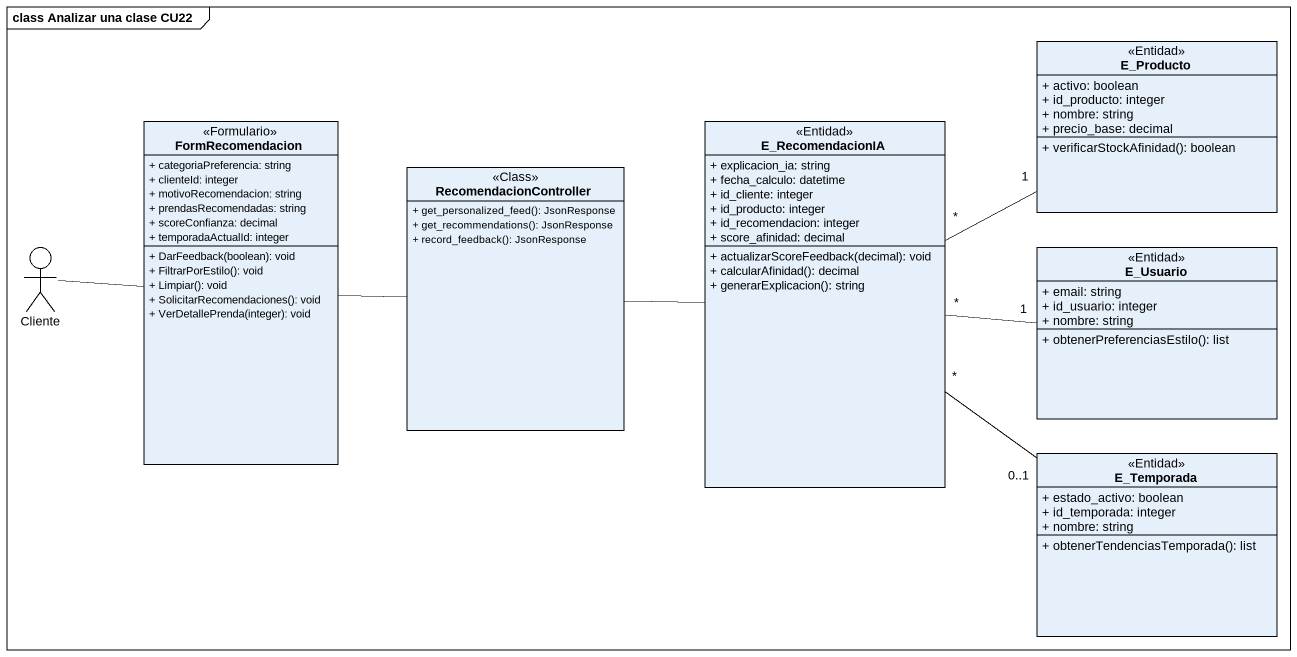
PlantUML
@startuml
mainframe class Analizar una clase CU22
allowmixing
hide circle
hide empty members
skinparam classAttributeIconSize 0
class E_Producto <<Entidad>> {
  + activo: boolean
  + id_producto: integer
  + nombre: string
  + precio_base: decimal
  + verificarStockAfinidad(): boolean
}
class FormRecomendacion <<Formulario>> {
  + categoriaPreferencia: string
  + clienteId: integer
  + motivoRecomendacion: string
  + prendasRecomendadas: string
  + scoreConfianza: decimal
  + temporadaActualId: integer
  + DarFeedback(boolean): void
  + FiltrarPorEstilo(): void
  + Limpiar(): void
  + SolicitarRecomendaciones(): void
  + VerDetallePrenda(integer): void
}
class E_RecomendacionIA <<Entidad>> {
  + explicacion_ia: string
  + fecha_calculo: datetime
  + id_cliente: integer
  + id_producto: integer
  + id_recomendacion: integer
  + score_afinidad: decimal
  + actualizarScoreFeedback(decimal): void
  + calcularAfinidad(): decimal
  + generarExplicacion(): string
}
class RecomendacionController <<Class>> {
  + get_personalized_feed(): JsonResponse
  + get_recommendations(): JsonResponse
  + record_feedback(): JsonResponse
}
actor Cliente
class E_Usuario <<Entidad>> {
  + email: string
  + id_usuario: integer
  + nombre: string
  + obtenerPreferenciasEstilo(): list
}
class E_Temporada <<Entidad>> {
  + estado_activo: boolean
  + id_temporada: integer
  + nombre: string
  + obtenerTendenciasTemporada(): list
}
FormRecomendacion -right- RecomendacionController
E_RecomendacionIA "*" -right- "1" E_Producto
E_RecomendacionIA "*" -right- "1" E_Usuario
E_RecomendacionIA "*" -- "0..1" E_Temporada
RecomendacionController -right- E_RecomendacionIA
Cliente -right- FormRecomendacion
@enduml
